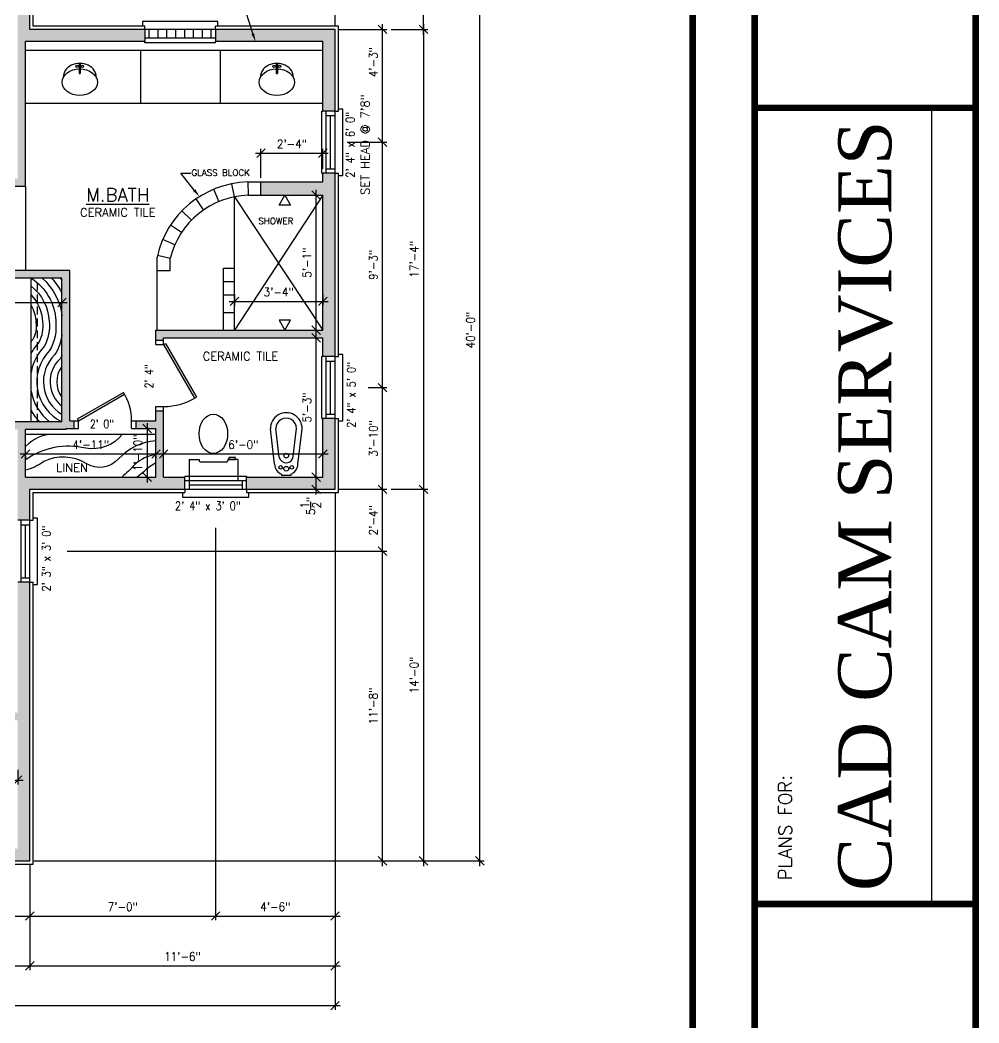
# Model space of a CAD drawing. Header units: inches. Extents: x -2 to 1640, y -2 to 1106.
# Drawn here: x 1205.8 to 1639.5, y 234.1 to 687.7 of the extents above; entities that cross this region are included whole.
import ezdxf
from ezdxf.enums import TextEntityAlignment as Align

# ---------------------------------------------------------------- set-up
doc = ezdxf.new("R2010")
doc.units = ezdxf.units.IN
doc.header["$LTSCALE"] = 14.4
doc.header["$MEASUREMENT"] = 0
doc.linetypes.add('HIDDEN', pattern=[0.375, 0.25, -0.125])
for name, color, linetype in [('A-ANNO-DIMS', 1, 'Continuous'), ('A-ANNO-TEXT', 7, 'Continuous'), ('A-ANNO-TTLB', 6, 'Continuous'), ('A-DOOR', 6, 'Continuous'), ('A-FLOR-PATT', 9, 'Continuous'), ('A-FLOR-SAN', 201, 'Continuous'), ('A-GLAZ', 5, 'Continuous'), ('A-WALL', 4, 'Continuous'), ('A-WALL-PATT', 9, 'Continuous'), ('ALL-ELSE', 31, 'Continuous')]:
    doc.layers.add(name, color=color, linetype=linetype)
doc.styles.add('RS', font='romans.shx', dxfattribs={"width": 0.9})
doc.styles.add('RT', font='romantic.ttf')
doc.dimstyles.new('RS', dxfattribs={"dimtxt": 0.18, "dimasz": 0.18, "dimexe": 0.18, "dimexo": 0.0625, "dimgap": 0.09, "dimtad": 0, "dimtih": 1, "dimtoh": 1, "dimdec": 4, "dimzin": 0, "dimdsep": 46, "dimtxsty": 'RS', "dimcen": 0.09, "dimclrt": 7, "dimadec": 0, "dimazin": 0, "dimtfac": 1, "dimtdec": 4, "dimtofl": 0, "dimtmove": 0, "dimatfit": 3, "dimfxl": 0, "dimtolj": 1, "dimtzin": 0, "dimarcsym": 0})

# ---------------------------------------------------------------- blocks, each defined once
blk = doc.blocks.new('C004')
for p, q in [((-0.49, 0.86), (20.29, 12.86)), ((0.01, -0.01), (20.81, 12)), ((0.01, -0.01), (-0.49, 0.86))]:
    blk.add_line(p, q)
blk.add_arc((-0.18, -0.02), 24.18, 0.034, 32.1808)
blk = doc.blocks.new('C005')
for p, q in [((-0.01, 0), (0.86, 0.5)), ((0.86, 0.5), (14.86, -23.75)), ((-0.01, 0), (14.01, -24.28))]:
    blk.add_line(p, q)
blk.add_arc((0.5, -1.65), 26.36, 268.904, 303.0143)
blk = doc.blocks.new('_Oblique')
at = {"color": 0, "linetype": 'ByBlock', "lineweight": -2}
blk.add_line((-0.5, -0.5), (0.5, 0.5), dxfattribs=at)
blk = doc.blocks.new('*D9')
at = {"layer": 'A-ANNO-DIMS', "color": 0}
for p, q in [((1348.27, 473.55), (1348.27, 240.05)), ((478.27, 389.55), (478.27, 240.05)), ((475.87, 241.97), (1350.67, 241.97))]:
    blk.add_line(p, q, dxfattribs=at)
at = {"layer": 'Defpoints', "color": 0}
for p in [(1348.27, 475.47), (478.27, 391.47), (1348.27, 241.97)]:
    blk.add_point(p, dxfattribs=at)
at = {"layer": 'A-ANNO-DIMS', "color": 0, "xscale": 3.84, "yscale": 3.84, "zscale": 3.84, "rotation": 180}
blk.add_blockref('_Oblique', (478.27, 241.97), dxfattribs=at)
at = {"layer": 'A-ANNO-DIMS', "color": 0, "xscale": 3.84, "yscale": 3.84, "zscale": 3.84}
blk.add_blockref('_Oblique', (1348.27, 241.97), dxfattribs=at)
at = {"layer": 'A-ANNO-DIMS', "color": 7, "insert": (913.27, 246.18), "char_height": 3.84, "attachment_point": 5, "style": 'RS'}
blk.add_mtext('\\A1;72\'-6"', dxfattribs=at)
blk = doc.blocks.new('*D13')
at = {"layer": 'A-ANNO-DIMS', "color": 0}
for p, q in [((980.27, 305.55), (980.27, 258.05)), ((1210.27, 305.55), (1210.27, 258.05)), ((977.87, 259.97), (1212.67, 259.97))]:
    blk.add_line(p, q, dxfattribs=at)
at = {"layer": 'Defpoints', "color": 0}
for p in [(980.27, 307.47), (1210.27, 307.47), (1210.27, 259.97)]:
    blk.add_point(p, dxfattribs=at)
at = {"layer": 'A-ANNO-DIMS', "color": 0, "xscale": 3.84, "yscale": 3.84, "zscale": 3.84, "rotation": 180}
blk.add_blockref('_Oblique', (980.27, 259.97), dxfattribs=at)
at = {"layer": 'A-ANNO-DIMS', "color": 0, "xscale": 3.84, "yscale": 3.84, "zscale": 3.84}
blk.add_blockref('_Oblique', (1210.27, 259.97), dxfattribs=at)
at = {"layer": 'A-ANNO-DIMS', "color": 7, "insert": (1095.27, 264.18), "char_height": 3.84, "attachment_point": 5, "style": 'RS'}
blk.add_mtext('\\A1;19\'-2"', dxfattribs=at)
blk = doc.blocks.new('*D14')
at = {"layer": 'A-ANNO-DIMS', "color": 0}
for p, q in [((1210.27, 305.55), (1210.27, 258.05)), ((1207.87, 259.97), (1350.67, 259.97)), ((1348.27, 261.05), (1348.27, 258.05))]:
    blk.add_line(p, q, dxfattribs=at)
at = {"layer": 'Defpoints', "color": 0}
for p in [(1210.27, 307.47), (1348.27, 262.97), (1348.27, 259.97)]:
    blk.add_point(p, dxfattribs=at)
at = {"layer": 'A-ANNO-DIMS', "color": 0, "xscale": 3.84, "yscale": 3.84, "zscale": 3.84, "rotation": 180}
blk.add_blockref('_Oblique', (1210.27, 259.97), dxfattribs=at)
at = {"layer": 'A-ANNO-DIMS', "color": 0, "xscale": 3.84, "yscale": 3.84, "zscale": 3.84}
blk.add_blockref('_Oblique', (1348.27, 259.97), dxfattribs=at)
at = {"layer": 'A-ANNO-DIMS', "color": 7, "insert": (1279.27, 264.18), "char_height": 3.84, "attachment_point": 5, "style": 'RS'}
blk.add_mtext('\\A1;11\'-6"', dxfattribs=at)
blk = doc.blocks.new('*D22')
at = {"layer": 'A-ANNO-DIMS', "color": 0}
for p, q in [((1096.27, 302.05), (1096.27, 280.55)), ((1093.87, 282.47), (1212.67, 282.47))]:
    blk.add_line(p, q, dxfattribs=at)
at = {"layer": 'Defpoints', "color": 0}
for p in [(1096.27, 303.97), (1210.27, 282.47), (1210.27, 282.47)]:
    blk.add_point(p, dxfattribs=at)
at = {"layer": 'A-ANNO-DIMS', "color": 0, "xscale": 3.84, "yscale": 3.84, "zscale": 3.84, "rotation": 180}
blk.add_blockref('_Oblique', (1096.27, 282.47), dxfattribs=at)
at = {"layer": 'A-ANNO-DIMS', "color": 0, "xscale": 3.84, "yscale": 3.84, "zscale": 3.84}
blk.add_blockref('_Oblique', (1210.27, 282.47), dxfattribs=at)
at = {"layer": 'A-ANNO-DIMS', "color": 7, "insert": (1153.27, 286.68), "char_height": 3.84, "attachment_point": 5, "style": 'RS'}
blk.add_mtext('\\A1;9\'-6"', dxfattribs=at)
blk = doc.blocks.new('*D23')
at = {"layer": 'A-ANNO-DIMS', "color": 0}
for p, q in [((1294.27, 458.05), (1294.27, 280.55)), ((1207.87, 282.47), (1296.67, 282.47))]:
    blk.add_line(p, q, dxfattribs=at)
at = {"layer": 'Defpoints', "color": 0}
for p in [(1294.27, 459.97), (1210.27, 282.47), (1294.27, 282.47)]:
    blk.add_point(p, dxfattribs=at)
at = {"layer": 'A-ANNO-DIMS', "color": 0, "xscale": 3.84, "yscale": 3.84, "zscale": 3.84, "rotation": 180}
blk.add_blockref('_Oblique', (1210.27, 282.47), dxfattribs=at)
at = {"layer": 'A-ANNO-DIMS', "color": 0, "xscale": 3.84, "yscale": 3.84, "zscale": 3.84}
blk.add_blockref('_Oblique', (1294.27, 282.47), dxfattribs=at)
at = {"layer": 'A-ANNO-DIMS', "color": 7, "insert": (1252.27, 286.68), "char_height": 3.84, "attachment_point": 5, "style": 'RS'}
blk.add_mtext('\\A1;7\'-0"', dxfattribs=at)
blk = doc.blocks.new('*D24')
at = {"layer": 'A-ANNO-DIMS', "color": 0}
for p, q in [((1294.27, 458.05), (1294.27, 280.55)), ((1291.87, 282.47), (1350.67, 282.47))]:
    blk.add_line(p, q, dxfattribs=at)
at = {"layer": 'Defpoints', "color": 0}
for p in [(1294.27, 459.97), (1348.27, 282.47), (1348.27, 282.47)]:
    blk.add_point(p, dxfattribs=at)
at = {"layer": 'A-ANNO-DIMS', "color": 0, "xscale": 3.84, "yscale": 3.84, "zscale": 3.84, "rotation": 180}
blk.add_blockref('_Oblique', (1294.27, 282.47), dxfattribs=at)
at = {"layer": 'A-ANNO-DIMS', "color": 0, "xscale": 3.84, "yscale": 3.84, "zscale": 3.84}
blk.add_blockref('_Oblique', (1348.27, 282.47), dxfattribs=at)
at = {"layer": 'A-ANNO-DIMS', "color": 7, "insert": (1321.27, 286.68), "char_height": 3.84, "attachment_point": 5, "style": 'RS'}
blk.add_mtext('\\A1;4\'-6"', dxfattribs=at)
blk = doc.blocks.new('*D25')
at = {"layer": 'A-ANNO-DIMS', "color": 0}
for p, q in [((1413.77, 305.07), (1413.77, 789.87)), ((1212.19, 787.47), (1415.69, 787.47)), ((1212.19, 307.47), (1415.69, 307.47))]:
    blk.add_line(p, q, dxfattribs=at)
at = {"layer": 'Defpoints', "color": 0}
for p in [(1210.27, 787.47), (1413.77, 787.47), (1210.27, 307.47)]:
    blk.add_point(p, dxfattribs=at)
at = {"layer": 'A-ANNO-DIMS', "color": 0, "xscale": 3.84, "yscale": 3.84, "zscale": 3.84}
for p, rotation in [((1413.77, 787.47), 90), ((1413.77, 307.47), 270)]:
    blk.add_blockref('_Oblique', p, dxfattribs=dict(at, rotation=rotation))
at = {"layer": 'A-ANNO-DIMS', "color": 7, "insert": (1409.56, 547.47), "char_height": 3.84, "attachment_point": 5, "rotation": 90, "style": 'RS'}
blk.add_mtext('\\A1;40\'-0"', dxfattribs=at)
blk = doc.blocks.new('*D26')
at = {"layer": 'A-ANNO-DIMS', "color": 0}
for p, q in [((1369.77, 305.07), (1369.77, 449.87)), ((1227.19, 447.47), (1371.69, 447.47))]:
    blk.add_line(p, q, dxfattribs=at)
at = {"layer": 'Defpoints', "color": 0}
for p in [(1225.27, 447.47), (1369.77, 447.47), (1369.77, 307.47)]:
    blk.add_point(p, dxfattribs=at)
at = {"layer": 'A-ANNO-DIMS', "color": 0, "xscale": 3.84, "yscale": 3.84, "zscale": 3.84}
for p, rotation in [((1369.77, 447.47), 90), ((1369.77, 307.47), 270)]:
    blk.add_blockref('_Oblique', p, dxfattribs=dict(at, rotation=rotation))
at = {"layer": 'A-ANNO-DIMS', "color": 7, "insert": (1365.56, 377.47), "char_height": 3.84, "attachment_point": 5, "rotation": 90, "style": 'RS'}
blk.add_mtext('\\A1;11\'-8"', dxfattribs=at)
blk = doc.blocks.new('*D27')
at = {"layer": 'A-ANNO-DIMS', "color": 0}
for p, q in [((1369.77, 445.07), (1369.77, 477.87)), ((1350.19, 475.47), (1371.69, 475.47)), ((1227.19, 447.47), (1371.69, 447.47))]:
    blk.add_line(p, q, dxfattribs=at)
at = {"layer": 'Defpoints', "color": 0}
for p in [(1348.27, 475.47), (1369.77, 475.47), (1225.27, 447.47)]:
    blk.add_point(p, dxfattribs=at)
at = {"layer": 'A-ANNO-DIMS', "color": 0, "xscale": 3.84, "yscale": 3.84, "zscale": 3.84}
for p, rotation in [((1369.77, 475.47), 90), ((1369.77, 447.47), 270)]:
    blk.add_blockref('_Oblique', p, dxfattribs=dict(at, rotation=rotation))
at = {"layer": 'A-ANNO-DIMS', "color": 7, "insert": (1365.56, 461.47), "char_height": 3.84, "attachment_point": 5, "rotation": 90, "style": 'RS'}
blk.add_mtext('\\A1;2\'-4"', dxfattribs=at)
blk = doc.blocks.new('*D28')
at = {"layer": 'A-ANNO-DIMS', "color": 0}
for p, q in [((1369.77, 473.07), (1369.77, 523.87)), ((1363.19, 521.47), (1371.69, 521.47)), ((1350.19, 475.47), (1371.69, 475.47))]:
    blk.add_line(p, q, dxfattribs=at)
at = {"layer": 'Defpoints', "color": 0}
for p in [(1361.27, 521.47), (1369.77, 521.47), (1348.27, 475.47)]:
    blk.add_point(p, dxfattribs=at)
at = {"layer": 'A-ANNO-DIMS', "color": 0, "xscale": 3.84, "yscale": 3.84, "zscale": 3.84}
for p, rotation in [((1369.77, 521.47), 90), ((1369.77, 475.47), 270)]:
    blk.add_blockref('_Oblique', p, dxfattribs=dict(at, rotation=rotation))
at = {"layer": 'A-ANNO-DIMS', "color": 7, "insert": (1365.56, 498.47), "char_height": 3.84, "attachment_point": 5, "rotation": 90, "style": 'RS'}
blk.add_mtext('\\A1;3\'-10"', dxfattribs=at)
blk = doc.blocks.new('*D29')
at = {"layer": 'A-ANNO-DIMS', "color": 0}
for p, q in [((1353.69, 632.47), (1371.69, 632.47)), ((1369.77, 519.07), (1369.77, 634.87)), ((1363.19, 521.47), (1371.69, 521.47))]:
    blk.add_line(p, q, dxfattribs=at)
at = {"layer": 'Defpoints', "color": 0}
for p in [(1351.77, 632.47), (1369.77, 632.47), (1361.27, 521.47)]:
    blk.add_point(p, dxfattribs=at)
at = {"layer": 'A-ANNO-DIMS', "color": 0, "xscale": 3.84, "yscale": 3.84, "zscale": 3.84}
for p, rotation in [((1369.77, 632.47), 90), ((1369.77, 521.47), 270)]:
    blk.add_blockref('_Oblique', p, dxfattribs=dict(at, rotation=rotation))
at = {"layer": 'A-ANNO-DIMS', "color": 7, "insert": (1365.56, 576.97), "char_height": 3.84, "attachment_point": 5, "rotation": 90, "style": 'RS'}
blk.add_mtext('\\A1;9\'-3"', dxfattribs=at)
blk = doc.blocks.new('*D30')
at = {"layer": 'A-ANNO-DIMS', "color": 0}
for p, q in [((1369.77, 630.07), (1369.77, 685.87)), ((1350.19, 683.47), (1371.69, 683.47)), ((1353.69, 632.47), (1371.69, 632.47))]:
    blk.add_line(p, q, dxfattribs=at)
at = {"layer": 'Defpoints', "color": 0}
for p in [(1348.27, 683.47), (1369.77, 683.47), (1351.77, 632.47)]:
    blk.add_point(p, dxfattribs=at)
at = {"layer": 'A-ANNO-DIMS', "color": 0, "xscale": 3.84, "yscale": 3.84, "zscale": 3.84}
for p, rotation in [((1369.77, 683.47), 90), ((1369.77, 632.47), 270)]:
    blk.add_blockref('_Oblique', p, dxfattribs=dict(at, rotation=rotation))
at = {"layer": 'A-ANNO-DIMS', "color": 7, "insert": (1365.56, 668.65), "char_height": 3.84, "attachment_point": 5, "rotation": 90, "style": 'RS'}
blk.add_mtext('\\A1;4\'-3"', dxfattribs=at)
blk = doc.blocks.new('*D31')
at = {"layer": 'A-ANNO-DIMS', "color": 0}
for p, q in [((1388.27, 685.87), (1388.27, 473.07)), ((1373.61, 683.47), (1390.19, 683.47)), ((1373.61, 475.47), (1390.19, 475.47))]:
    blk.add_line(p, q, dxfattribs=at)
at = {"layer": 'Defpoints', "color": 0}
for p in [(1371.69, 683.47), (1371.69, 475.47), (1388.27, 475.47)]:
    blk.add_point(p, dxfattribs=at)
at = {"layer": 'A-ANNO-DIMS', "color": 0, "xscale": 3.84, "yscale": 3.84, "zscale": 3.84}
for p, rotation in [((1388.27, 683.47), 90), ((1388.27, 475.47), 270)]:
    blk.add_blockref('_Oblique', p, dxfattribs=dict(at, rotation=rotation))
at = {"layer": 'A-ANNO-DIMS', "color": 7, "insert": (1384.06, 579.47), "char_height": 3.84, "attachment_point": 5, "rotation": 90, "style": 'RS'}
blk.add_mtext('\\A1;17\'-4"', dxfattribs=at)
blk = doc.blocks.new('*D32')
at = {"layer": 'A-ANNO-DIMS', "color": 0}
for p, q in [((1388.27, 477.87), (1388.27, 305.07)), ((1373.61, 475.47), (1390.19, 475.47))]:
    blk.add_line(p, q, dxfattribs=at)
at = {"layer": 'Defpoints', "color": 0}
for p in [(1371.69, 475.47), (1388.27, 307.47), (1388.27, 307.47)]:
    blk.add_point(p, dxfattribs=at)
at = {"layer": 'A-ANNO-DIMS', "color": 0, "xscale": 3.84, "yscale": 3.84, "zscale": 3.84}
for p, rotation in [((1388.27, 475.47), 90), ((1388.27, 307.47), 270)]:
    blk.add_blockref('_Oblique', p, dxfattribs=dict(at, rotation=rotation))
at = {"layer": 'A-ANNO-DIMS', "color": 7, "insert": (1384.06, 391.47), "char_height": 3.84, "attachment_point": 5, "rotation": 90, "style": 'RS'}
blk.add_mtext('\\A1;14\'-0"', dxfattribs=at)
blk = doc.blocks.new('*D33')
at = {"layer": 'A-ANNO-DIMS', "color": 0}
for p, q in [((475.87, 940.47), (1350.67, 940.47)), ((478.27, 789.39), (478.27, 942.39)), ((1348.27, 685.39), (1348.27, 942.39))]:
    blk.add_line(p, q, dxfattribs=at)
at = {"layer": 'Defpoints', "color": 0}
for p in [(1348.27, 940.47), (478.27, 787.47), (1348.27, 683.47)]:
    blk.add_point(p, dxfattribs=at)
at = {"layer": 'A-ANNO-DIMS', "color": 0, "xscale": 3.84, "yscale": 3.84, "zscale": 3.84, "rotation": 180}
blk.add_blockref('_Oblique', (478.27, 940.47), dxfattribs=at)
at = {"layer": 'A-ANNO-DIMS', "color": 0, "xscale": 3.84, "yscale": 3.84, "zscale": 3.84}
blk.add_blockref('_Oblique', (1348.27, 940.47), dxfattribs=at)
at = {"layer": 'A-ANNO-DIMS', "color": 7, "insert": (913.27, 944.68), "char_height": 3.84, "attachment_point": 5, "style": 'RS'}
blk.add_mtext('\\A1;72\'-6"', dxfattribs=at)
blk = doc.blocks.new('*D71')
at = {"layer": 'A-ANNO-DIMS', "color": 0}
blk.add_line((1140.37, 559.97), (1227.17, 559.97), dxfattribs=at)
at = {"layer": 'Defpoints', "color": 0}
for p in [(1142.77, 559.97), (1224.77, 559.97), (1224.77, 559.97)]:
    blk.add_point(p, dxfattribs=at)
at = {"layer": 'A-ANNO-DIMS', "color": 0, "xscale": 3.84, "yscale": 3.84, "zscale": 3.84, "rotation": 180}
blk.add_blockref('_Oblique', (1142.77, 559.97), dxfattribs=at)
at = {"layer": 'A-ANNO-DIMS', "color": 0, "xscale": 3.84, "yscale": 3.84, "zscale": 3.84}
blk.add_blockref('_Oblique', (1224.77, 559.97), dxfattribs=at)
at = {"layer": 'A-ANNO-DIMS', "color": 7, "insert": (1183.77, 564.18), "char_height": 3.84, "attachment_point": 5, "style": 'RS'}
blk.add_mtext('\\A1;6\'-10"', dxfattribs=at)
blk = doc.blocks.new('*D78')
at = {"layer": 'A-ANNO-DIMS', "color": 0}
for p, q in [((1204.77, 348.55), (1204.77, 342.05)), ((1142.87, 343.97), (1207.17, 343.97))]:
    blk.add_line(p, q, dxfattribs=at)
at = {"layer": 'Defpoints', "color": 0}
for p in [(1204.77, 350.47), (1145.27, 343.97), (1204.77, 343.97)]:
    blk.add_point(p, dxfattribs=at)
at = {"layer": 'A-ANNO-DIMS', "color": 0, "xscale": 3.84, "yscale": 3.84, "zscale": 3.84, "rotation": 180}
blk.add_blockref('_Oblique', (1145.27, 343.97), dxfattribs=at)
at = {"layer": 'A-ANNO-DIMS', "color": 0, "xscale": 3.84, "yscale": 3.84, "zscale": 3.84}
blk.add_blockref('_Oblique', (1204.77, 343.97), dxfattribs=at)
at = {"layer": 'A-ANNO-DIMS', "color": 7, "insert": (1160.27, 348.18), "char_height": 3.84, "attachment_point": 5, "style": 'RS'}
blk.add_mtext('\\A1;5\'-0"', dxfattribs=at)
blk = doc.blocks.new('*D80')
at = {"layer": 'A-ANNO-DIMS', "color": 0}
for p, q in [((1205.87, 491.47), (1269.67, 491.47)), ((1208.27, 490.55), (1208.27, 489.55)), ((1267.27, 490.55), (1267.27, 489.55))]:
    blk.add_line(p, q, dxfattribs=at)
at = {"layer": 'Defpoints', "color": 0}
for p in [(1208.27, 492.47), (1267.27, 492.47), (1267.27, 491.47)]:
    blk.add_point(p, dxfattribs=at)
at = {"layer": 'A-ANNO-DIMS', "color": 0, "xscale": 3.84, "yscale": 3.84, "zscale": 3.84, "rotation": 180}
blk.add_blockref('_Oblique', (1208.27, 491.47), dxfattribs=at)
at = {"layer": 'A-ANNO-DIMS', "color": 0, "xscale": 3.84, "yscale": 3.84, "zscale": 3.84}
blk.add_blockref('_Oblique', (1267.27, 491.47), dxfattribs=at)
at = {"layer": 'A-ANNO-DIMS', "color": 7, "insert": (1237.77, 495.68), "char_height": 3.84, "attachment_point": 5, "style": 'RS'}
blk.add_mtext('\\A1;4\'-11"', dxfattribs=at)
blk = doc.blocks.new('*D81')
at = {"layer": 'A-ANNO-DIMS', "color": 0}
blk.add_line((1268.37, 491.47), (1345.17, 491.47), dxfattribs=at)
at = {"layer": 'Defpoints', "color": 0}
for p in [(1270.77, 491.47), (1342.77, 491.47), (1342.77, 491.47)]:
    blk.add_point(p, dxfattribs=at)
at = {"layer": 'A-ANNO-DIMS', "color": 0, "xscale": 3.84, "yscale": 3.84, "zscale": 3.84, "rotation": 180}
blk.add_blockref('_Oblique', (1270.77, 491.47), dxfattribs=at)
at = {"layer": 'A-ANNO-DIMS', "color": 0, "xscale": 3.84, "yscale": 3.84, "zscale": 3.84}
blk.add_blockref('_Oblique', (1342.77, 491.47), dxfattribs=at)
at = {"layer": 'A-ANNO-DIMS', "color": 7, "insert": (1306.77, 495.68), "char_height": 3.84, "attachment_point": 5, "style": 'RS'}
blk.add_mtext('\\A1;6\'-0"', dxfattribs=at)
blk = doc.blocks.new('*D82')
at = {"layer": 'A-ANNO-DIMS', "color": 0}
for p, q in [((1263.31, 505.37), (1263.31, 478.57)), ((1264.69, 502.97), (1265.23, 502.97)), ((1264.69, 480.97), (1265.23, 480.97))]:
    blk.add_line(p, q, dxfattribs=at)
at = {"layer": 'Defpoints', "color": 0}
for p in [(1262.77, 502.97), (1262.77, 480.97), (1263.31, 480.97)]:
    blk.add_point(p, dxfattribs=at)
at = {"layer": 'A-ANNO-DIMS', "color": 0, "xscale": 3.84, "yscale": 3.84, "zscale": 3.84}
for p, rotation in [((1263.31, 502.97), 90), ((1263.31, 480.97), 270)]:
    blk.add_blockref('_Oblique', p, dxfattribs=dict(at, rotation=rotation))
at = {"layer": 'A-ANNO-DIMS', "color": 7, "insert": (1259.11, 491.97), "char_height": 3.84, "attachment_point": 5, "rotation": 90, "style": 'RS'}
blk.add_mtext('\\A1;1\'-10"', dxfattribs=at)
blk = doc.blocks.new('*D83')
at = {"layer": 'A-ANNO-DIMS', "color": 0}
for p, q in [((1339.77, 473.07), (1339.77, 483.37)), ((1340.69, 480.97), (1341.69, 480.97)), ((1340.69, 475.47), (1341.69, 475.47))]:
    blk.add_line(p, q, dxfattribs=at)
at = {"layer": 'Defpoints', "color": 0}
for p in [(1338.77, 480.97), (1339.77, 480.97), (1338.77, 475.47)]:
    blk.add_point(p, dxfattribs=at)
at = {"layer": 'A-ANNO-DIMS', "color": 0, "xscale": 3.84, "yscale": 3.84, "zscale": 3.84}
for p, rotation in [((1339.77, 480.97), 90), ((1339.77, 475.47), 270)]:
    blk.add_blockref('_Oblique', p, dxfattribs=dict(at, rotation=rotation))
at = {"layer": 'A-ANNO-DIMS', "color": 7, "insert": (1337.27, 467.97), "char_height": 3.84, "attachment_point": 5, "rotation": 90, "style": 'RS'}
blk.add_mtext('\\A1;5{\\H1.000000x;\\S1/2;}"', dxfattribs=at)
blk = doc.blocks.new('*D84')
at = {"layer": 'A-ANNO-DIMS', "color": 0}
blk.add_line((1339.77, 478.57), (1339.77, 546.37), dxfattribs=at)
at = {"layer": 'Defpoints', "color": 0}
for p in [(1339.77, 543.97), (1339.77, 543.97), (1339.77, 480.97)]:
    blk.add_point(p, dxfattribs=at)
at = {"layer": 'A-ANNO-DIMS', "color": 0, "xscale": 3.84, "yscale": 3.84, "zscale": 3.84}
for p, rotation in [((1339.77, 543.97), 90), ((1339.77, 480.97), 270)]:
    blk.add_blockref('_Oblique', p, dxfattribs=dict(at, rotation=rotation))
at = {"layer": 'A-ANNO-DIMS', "color": 7, "insert": (1335.56, 512.47), "char_height": 3.84, "attachment_point": 5, "rotation": 90, "style": 'RS'}
blk.add_mtext('\\A1;5\'-3"', dxfattribs=at)
blk = doc.blocks.new('*D85')
at = {"layer": 'A-ANNO-DIMS', "color": 0}
blk.add_line((1339.77, 545.07), (1339.77, 610.87), dxfattribs=at)
at = {"layer": 'Defpoints', "color": 0}
for p in [(1339.77, 608.47), (1339.77, 608.47), (1339.77, 547.47)]:
    blk.add_point(p, dxfattribs=at)
at = {"layer": 'A-ANNO-DIMS', "color": 0, "xscale": 3.84, "yscale": 3.84, "zscale": 3.84}
for p, rotation in [((1339.77, 608.47), 90), ((1339.77, 547.47), 270)]:
    blk.add_blockref('_Oblique', p, dxfattribs=dict(at, rotation=rotation))
at = {"layer": 'A-ANNO-DIMS', "color": 7, "insert": (1335.56, 577.97), "char_height": 3.84, "attachment_point": 5, "rotation": 90, "style": 'RS'}
blk.add_mtext('\\A1;5\'-1"', dxfattribs=at)
blk = doc.blocks.new('*D86')
at = {"layer": 'A-ANNO-DIMS', "color": 0}
for p, q in [((1302.77, 563.55), (1302.77, 558.55)), ((1342.77, 563.55), (1342.77, 558.55)), ((1300.37, 560.47), (1345.17, 560.47))]:
    blk.add_line(p, q, dxfattribs=at)
at = {"layer": 'Defpoints', "color": 0}
for p in [(1302.77, 565.47), (1342.77, 565.47), (1342.77, 560.47)]:
    blk.add_point(p, dxfattribs=at)
at = {"layer": 'A-ANNO-DIMS', "color": 0, "xscale": 3.84, "yscale": 3.84, "zscale": 3.84, "rotation": 180}
blk.add_blockref('_Oblique', (1302.77, 560.47), dxfattribs=at)
at = {"layer": 'A-ANNO-DIMS', "color": 0, "xscale": 3.84, "yscale": 3.84, "zscale": 3.84}
blk.add_blockref('_Oblique', (1342.77, 560.47), dxfattribs=at)
at = {"layer": 'A-ANNO-DIMS', "color": 7, "insert": (1322.77, 564.68), "char_height": 3.84, "attachment_point": 5, "style": 'RS'}
blk.add_mtext('\\A1;3\'-4"', dxfattribs=at)
blk = doc.blocks.new('*D87')
at = {"layer": 'A-ANNO-DIMS', "color": 0}
for p, q in [((1312.37, 627.47), (1345.17, 627.47)), ((1314.77, 616.39), (1314.77, 629.39)), ((1342.77, 620.39), (1342.77, 629.39))]:
    blk.add_line(p, q, dxfattribs=at)
at = {"layer": 'Defpoints', "color": 0}
for p in [(1342.77, 627.47), (1342.77, 618.47), (1314.77, 614.47)]:
    blk.add_point(p, dxfattribs=at)
at = {"layer": 'A-ANNO-DIMS', "color": 0, "xscale": 3.84, "yscale": 3.84, "zscale": 3.84, "rotation": 180}
blk.add_blockref('_Oblique', (1314.77, 627.47), dxfattribs=at)
at = {"layer": 'A-ANNO-DIMS', "color": 0, "xscale": 3.84, "yscale": 3.84, "zscale": 3.84}
blk.add_blockref('_Oblique', (1342.77, 627.47), dxfattribs=at)
at = {"layer": 'A-ANNO-DIMS', "color": 7, "insert": (1328.77, 631.68), "char_height": 3.84, "attachment_point": 5, "style": 'RS'}
blk.add_mtext('\\A1;2\'-4"', dxfattribs=at)
blk = doc.blocks.new('*D88')
at = {"layer": 'A-ANNO-DIMS', "color": 0}
for p, q in [((1388.27, 681.07), (1388.27, 789.87)), ((1385.69, 787.47), (1390.19, 787.47)), ((1373.61, 683.47), (1390.19, 683.47))]:
    blk.add_line(p, q, dxfattribs=at)
at = {"layer": 'Defpoints', "color": 0}
for p in [(1383.77, 787.47), (1388.27, 787.47), (1371.69, 683.47)]:
    blk.add_point(p, dxfattribs=at)
at = {"layer": 'A-ANNO-DIMS', "color": 0, "xscale": 3.84, "yscale": 3.84, "zscale": 3.84}
for p, rotation in [((1388.27, 787.47), 90), ((1388.27, 683.47), 270)]:
    blk.add_blockref('_Oblique', p, dxfattribs=dict(at, rotation=rotation))
at = {"layer": 'A-ANNO-DIMS', "color": 7, "insert": (1384.06, 735.47), "char_height": 3.84, "attachment_point": 5, "rotation": 90, "style": 'RS'}
blk.add_mtext('\\A1;8\'-8"', dxfattribs=at)

msp = doc.modelspace()

# ---------------------------------------------------------------- hatches: boundary and pattern name
at = {"layer": 'A-WALL-PATT'}
for points in [[(1262.26592, 683.46951), (1210.26592, 683.46951), (1210.26592, 751.46951), (1204.76592, 751.46951), (1204.76592, 615.96951), (1203.26592, 615.96951), (1203.26592, 612.46951), (1208.26592, 612.46951), (1208.26592, 677.96951), (1262.26592, 677.96951)], [(1348.26592, 683.46951), (1294.26592, 683.46951), (1294.26592, 677.96951), (1342.76592, 677.96951), (1342.76592, 646.46951), (1348.26592, 646.46951)], [(1348.26592, 618.46951), (1342.76592, 618.46951), (1342.76592, 614.46951), (1314.76592, 614.46951), (1314.76592, 608.46951), (1342.76592, 608.46951), (1342.76592, 547.46951), (1267.26592, 547.46951), (1267.26592, 542.96951), (1270.76592, 542.96951), (1270.76592, 543.96951), (1342.76592, 543.96951), (1342.76592, 535.46951), (1348.26592, 535.46951)], [(1280.26592, 480.96951), (1270.76592, 480.96951), (1270.76592, 510.96951), (1267.26592, 510.96951), (1267.26592, 506.46951), (1258.26592, 506.46951), (1258.26592, 502.96951), (1267.26592, 502.96951), (1267.26592, 480.96951), (1208.26592, 480.96951), (1208.26592, 502.46951), (1226.51592, 502.46951), (1226.51592, 502.96951), (1230.26592, 502.96951), (1230.26592, 506.46951), (1228.26592, 506.46951), (1228.26592, 574.46951), (1199.76592, 574.46951), (1199.76592, 570.96951), (1224.76592, 570.96951), (1224.76592, 505.96951), (1142.76592, 505.96951), (1142.76592, 570.96951), (1167.76592, 570.96951), (1167.76592, 574.46951), (1142.76592, 574.46951), (1142.76592, 576.46951), (1139.26592, 576.46951), (1139.26592, 505.96951), (1059.26592, 505.96951), (1059.26592, 612.46951), (1139.26592, 612.46951), (1139.26592, 608.46951), (1142.76592, 608.46951), (1142.76592, 612.46951), (1169.26592, 612.46951), (1169.26592, 615.96951), (1055.76592, 615.96951), (1055.76592, 612.46951), (1055.76592, 502.46951), (1141.76592, 502.46951), (1141.76592, 499.46951), (1145.26592, 499.46951), (1145.26592, 502.46951), (1204.76592, 502.46951), (1204.76592, 461.46951), (1210.26592, 461.46951), (1210.26592, 475.46951), (1280.26592, 475.46951)], [(1348.26592, 507.46951), (1342.76592, 507.46951), (1342.76592, 480.96951), (1308.26592, 480.96951), (1308.26592, 475.46951), (1348.26592, 475.46951)]]:
    msp.add_hatch(color=256, dxfattribs=at).paths.add_polyline_path(points)
h = msp.add_hatch(color=256, dxfattribs=at)
h.paths.add_polyline_path([(1145.26592, 467.46951), (1141.76592, 467.46951), (1141.76592, 458.46951), (1085.26592, 458.46951), (1085.26592, 454.96951), (1141.76592, 454.96951), (1141.76592, 452.96951), (1145.26592, 452.96951)])
h.paths.add_polyline_path([(1145.26592, 420.96951), (1141.76592, 420.96951), (1141.76592, 341.96951), (1145.26592, 341.96951), (1145.26592, 370.96951), (1204.76592, 370.96951), (1204.76592, 312.96951), (1145.26592, 312.96951), (1145.26592, 313.96951), (1141.76592, 313.96951), (1141.76592, 312.96951), (1124.26592, 312.96951), (1124.26592, 307.46951), (1210.26592, 307.46951), (1210.26592, 433.46951), (1204.76592, 433.46951), (1204.76592, 374.46951), (1145.26592, 374.46951)])

# ---------------------------------------------------------------- linework, layer by layer
at = {"layer": 'A-ANNO-TEXT'}
for p, q in [((1311.04821, 681.58092), (1306.42082, 696.31741)), ((1284.57987, 610.82683), (1278.56328, 618.38155)), ((1278.56328, 618.38155), (1282.98959, 618.38155))]:
    msp.add_line(p, q, dxfattribs=at)
for points in [[(1311.65011, 681.79844), (1310.4463, 681.36341), (1312.3533, 677.96951)], [(1285.08051, 611.22554), (1284.07924, 610.42813), (1286.97211, 607.82303)]]:
    msp.add_solid(points, dxfattribs=at)
at = {"layer": 'A-ANNO-TTLB', "const_width": 3}
for points in [[(1510, 1095), (1510, 10, -0.414213562), (1500, 0), (10, 0, -0.414213562), (0, 10), (0, 1095, -0.414213562), (10, 1105), (1500, 1105, -0.414213562)], [(1548, 920), (1628, 920, -0.414213562), (1638, 910), (1638, 193, -0.414213562), (1628, 183), (1548, 183, -0.414213562), (1538, 193), (1538, 910, -0.414213562)]]:
    msp.add_lwpolyline(points, format="xyb", close=True, dxfattribs=at)
for points in [[(1538, 648), (1638, 648)], [(1538, 288), (1638, 288)]]:
    msp.add_lwpolyline(points, dxfattribs=at)
at = {"layer": 'A-ANNO-TTLB'}
msp.add_lwpolyline([(1618, 648), (1618, 288)], dxfattribs=at)
at = {"layer": 'A-DOOR'}
for p, q in [((1302.76592, 575.46951), (1302.76592, 607.76988)), ((1267.76592, 547.46951), (1267.76592, 574.46951)), ((1267.26592, 540.96951), (1267.26592, 542.96951)), ((1267.26592, 540.96951), (1270.76592, 540.96951)), ((1270.76592, 540.96951), (1270.76592, 542.96951)), ((1267.26592, 512.96951), (1270.76592, 512.96951)), ((1267.26592, 510.96951), (1267.26592, 512.96951)), ((1270.76592, 510.96951), (1270.76592, 512.96951)), ((1230.26592, 506.46951), (1232.26592, 506.46951)), ((1232.26592, 502.96951), (1232.26592, 506.46951)), ((1256.26592, 502.96951), (1256.26592, 506.46951)), ((1256.26592, 506.46951), (1258.26592, 506.46951)), ((1230.26592, 502.96951), (1232.26592, 502.96951)), ((1256.26592, 502.96951), (1258.26592, 502.96951))]:
    msp.add_line(p, q, dxfattribs=at)
at = {"layer": 'A-FLOR-PATT'}
for points in [[(1210.76592, 570.96951, -0.247324822), (1221.92827, 551.75968, -0.161207008), (1219.18669, 538.24936, 0.514606263), (1224.76592, 505.96951, 1.592057297)], [(1210.76592, 567.32351, -0.224261467), (1218.93539, 551.51798, -0.157864972), (1216.76059, 540.05687, 0.145383197), (1210.76592, 528.32834, 0.145383197)], [(1215.78015, 570.96951, -0.185960732), (1224.76592, 553.89876)], [(1220.071, 570.96951, -0.069515755), (1224.76592, 564.17943)], [(1224.00076, 570.96951, -0.00971542), (1224.76592, 569.94867)], [(1210.76592, 563.34045, -0.190761926), (1215.94165, 551.2752, -0.154167773), (1214.3, 541.81845, 0.05758083), (1210.76592, 536.97197, 0.05758083)], [(1210.76592, 558.51668, -0.133780957), (1212.9465, 551.03066, -0.14994314), (1211.80208, 543.53032, 0.013764181), (1210.76592, 542.30666, 0.013764181)], [(1224.76592, 545.17197, -0.094443765), (1221.57874, 536.39649, 0.494187228), (1224.76592, 509.37056, 0.494187228)], [(1224.76592, 535.93973, -0.014912588), (1223.93493, 534.49586, 0.461807849), (1224.76592, 513.00049, 0.461807849)], [(1224.76592, 530.99215, 0.346789924), (1224.76592, 517.21203, 0.346789924)], [(1210.76592, 519.87584, 0.181271921), (1219.14739, 505.96951)], [(1210.76592, 511.23221, 0.063074569), (1214.69247, 505.96951)], [(1252.14438, 500.46951, -0.281348288), (1235.50763, 494.07749, 0.216481948), (1208.26592, 488.7662, 3.127522092)], [(1220.69409, 500.46951, 0.184949988), (1208.26592, 494.91211, 2.411283145)], [(1267.26592, 497.41601, 0.189498148), (1250.39714, 489.29733, -0.36236284), (1235.65956, 487.09694, 0.262037786), (1216.51592, 488.00744, -0.093131945), (1208.26592, 484.06192, -0.130922936)], [(1267.26592, 491.11834, 0.159838541), (1257.68996, 486.64168, -0.022576719), (1251.91648, 480.96951, 2.611475745)], [(1267.26592, 487.46951, 0.064003758), (1261.79217, 483.45492, 0.005910869), (1258.7535, 480.96951, -2.142453996)]]:
    msp.add_lwpolyline(points, format="xyb", dxfattribs=at)
at = {"layer": 'A-FLOR-SAN'}
for p, q in [((1232.56679, 668.08376), (1232.56679, 663.58376)), ((1233.06679, 668.08376), (1233.06679, 663.58376)), ((1321.71251, 668.08376), (1321.71251, 663.58376)), ((1322.21251, 668.08376), (1322.21251, 663.58376)), ((1232.56679, 663.58376), (1233.06679, 663.58376)), ((1321.71251, 663.58376), (1322.21251, 663.58376))]:
    msp.add_line(p, q, dxfattribs=at)
at = {"layer": 'A-FLOR-SAN', "color": 201}
for p, q in [((1342.76592, 608.46951), (1302.76592, 547.46951)), ((1302.76592, 607.76988), (1342.76592, 547.46951)), ((1320.91676, 486.84419), (1319.04626, 502.76168)), ((1323.05353, 490.08153), (1321.54353, 502.93129)), ((1329.40145, 490.34404), (1330.8806, 502.93129)), ((1331.50738, 486.84419), (1333.37788, 502.76168)), ((1282.26592, 488.96951), (1286.76592, 488.96951)), ((1282.26592, 488.96951), (1282.26592, 479.46951)), ((1286.76592, 488.96951), (1286.76592, 488.46951)), ((1287.26592, 487.96951), (1299.26592, 487.96951)), ((1304.26592, 488.96951), (1299.76592, 488.96951)), ((1299.76592, 488.96951), (1299.76592, 488.46951)), ((1304.26592, 488.96951), (1304.26592, 479.46951)), ((1324.114, 482.37088), (1324.114, 481.6671)), ((1328.29886, 481.6671), (1324.114, 481.6671)), ((1325.17177, 485.0205), (1324.48147, 485.19885)), ((1327.24109, 485.0205), (1327.93139, 485.19885)), ((1328.29886, 482.37088), (1328.29886, 481.6671)), ((1282.26592, 479.46951), (1304.26592, 479.46951))]:
    msp.add_line(p, q, dxfattribs=at)
for points in [[(1325.57949, 608.46951), (1328.14573, 604.02464), (1323.01324, 604.02464)], [(1325.57949, 547.46951), (1328.14573, 551.91438), (1323.01324, 551.91438)], [(1303.2423, 488.96951), (1303.2423, 489.82856), (1300.28942, 489.82856), (1300.28942, 488.96951)]]:
    msp.add_lwpolyline(points, close=True, dxfattribs=at)
at = {"layer": 'A-FLOR-SAN'}
for centre in [(1231.58642, 666.80117), (1234.04717, 666.80117), (1320.73213, 666.80117), (1323.19289, 666.80117)]:
    msp.add_circle(centre, 0.51813, dxfattribs=at)
at = {"layer": 'A-FLOR-SAN', "color": 201}
for centre, radius in [((1326.20643, 490.72205), 1.06863), ((1323.68886, 485.40362), 0.81863), ((1326.20643, 484.7532), 1.06863), ((1328.724, 485.40362), 0.81863)]:
    msp.add_circle(centre, radius, dxfattribs=at)
for centre, radius, start, end in [((1326.21207, 502.96344), 7.16865, 358.3872497, 181.6127503), ((1326.21207, 502.96344), 4.66865, 359.6054942, 180.3945058), ((1326.20643, 490.72205), 3.2173, 191.4835068, 353.252625), ((1287.26592, 488.46951), 0.5, 180, 270), ((1299.26592, 488.46951), 0.5, 270, 0), ((1326.01486, 487.10884), 5.10505, 182.9569616, 248.139424), ((1326.37501, 487.13809), 5.14077, 291.97697, 356.7225286)]:
    msp.add_arc(centre, radius, start, end, dxfattribs=at)
at = {"layer": 'A-FLOR-SAN'}
for centre in [(1232.81679, 662.08376), (1321.96251, 662.08376)]:
    msp.add_ellipse(centre, major_axis=(7.44017, 0), ratio=0.806433324, start_param=6.23655586, end_param=9.471407407, dxfattribs=at)
for centre in [(1232.81679, 659.58376), (1321.96251, 659.58376)]:
    msp.add_ellipse(centre, major_axis=(8, 0), ratio=0.75, dxfattribs=at)
at = {"layer": 'A-FLOR-SAN', "color": 201}
msp.add_ellipse((1293.26592, 500.57135), major_axis=(0, 8.90237), ratio=0.72421243, dxfattribs=at)
at = {"layer": 'A-GLAZ'}
for p, q in [((1295.26592, 686.96951), (1261.26592, 686.96951)), ((1261.26592, 686.96951), (1261.26592, 684.96951)), ((1262.26592, 684.96951), (1261.26592, 684.96951)), ((1262.26592, 683.46951), (1262.26592, 684.96951)), ((1294.26592, 683.46951), (1294.26592, 684.96951)), ((1295.26592, 684.96951), (1294.26592, 684.96951)), ((1295.26592, 684.96951), (1295.26592, 686.96951)), ((1294.26592, 683.46951), (1262.26592, 683.46951)), ((1264.26592, 679.46951), (1264.26592, 683.46951)), ((1268.26592, 679.46951), (1268.26592, 683.46951)), ((1272.26592, 679.46951), (1272.26592, 683.46951)), ((1276.26592, 679.46951), (1276.26592, 683.46951)), ((1280.26592, 679.46951), (1280.26592, 683.46951)), ((1284.26592, 679.46951), (1284.26592, 683.46951)), ((1288.26592, 679.46951), (1288.26592, 683.46951)), ((1292.26592, 679.46951), (1292.26592, 683.46951)), ((1294.26592, 679.46951), (1262.26592, 679.46951)), ((1262.26592, 677.46951), (1262.26592, 677.96951)), ((1294.26592, 677.46951), (1262.26592, 677.46951)), ((1294.26592, 677.46951), (1294.26592, 677.96951)), ((1342.26592, 646.46951), (1342.76592, 646.46951)), ((1342.26592, 618.46951), (1342.26592, 646.46951)), ((1344.26592, 618.46951), (1344.26592, 646.46951)), ((1344.26592, 644.46951), (1348.26592, 644.46951)), ((1346.26592, 620.46951), (1346.26592, 644.46951)), ((1348.26592, 646.46951), (1349.76592, 646.46951)), ((1348.26592, 618.46951), (1348.26592, 646.46951)), ((1349.76592, 646.46951), (1349.76592, 647.46951)), ((1351.76592, 647.46951), (1349.76592, 647.46951)), ((1351.76592, 617.46951), (1351.76592, 647.46951)), ((1342.26592, 618.46951), (1342.76592, 618.46951)), ((1344.26592, 620.46951), (1348.26592, 620.46951)), ((1348.26592, 618.46951), (1349.76592, 618.46951)), ((1349.76592, 617.46951), (1349.76592, 618.46951)), ((1349.76592, 617.46951), (1351.76592, 617.46951)), ((1342.26592, 535.46951), (1342.76592, 535.46951)), ((1342.26592, 507.46951), (1342.26592, 535.46951)), ((1344.26592, 507.46951), (1344.26592, 535.46951)), ((1348.26592, 535.46951), (1349.76592, 535.46951)), ((1348.26592, 507.46951), (1348.26592, 535.46951)), ((1349.76592, 535.46951), (1349.76592, 536.46951)), ((1351.76592, 536.46951), (1349.76592, 536.46951)), ((1351.76592, 506.46951), (1351.76592, 536.46951)), ((1344.26592, 533.46951), (1348.26592, 533.46951)), ((1346.26592, 509.46951), (1346.26592, 533.46951)), ((1344.26592, 509.46951), (1348.26592, 509.46951)), ((1342.26592, 507.46951), (1342.76592, 507.46951)), ((1348.26592, 507.46951), (1349.76592, 507.46951)), ((1349.76592, 506.46951), (1349.76592, 507.46951)), ((1349.76592, 506.46951), (1351.76592, 506.46951)), ((1280.26592, 481.46951), (1280.26592, 480.96951)), ((1280.26592, 481.46951), (1308.26592, 481.46951)), ((1308.26592, 481.46951), (1308.26592, 480.96951)), ((1280.26592, 479.46951), (1308.26592, 479.46951)), ((1282.26592, 479.46951), (1282.26592, 475.46951)), ((1282.26592, 477.46951), (1306.26592, 477.46951)), ((1306.26592, 479.46951), (1306.26592, 475.46951)), ((1279.26592, 473.96951), (1279.26592, 471.96951)), ((1279.26592, 473.96951), (1280.26592, 473.96951)), ((1279.26592, 471.96951), (1309.26592, 471.96951)), ((1280.26592, 475.46951), (1280.26592, 473.96951)), ((1280.26592, 475.46951), (1308.26592, 475.46951)), ((1308.26592, 475.46951), (1308.26592, 473.96951)), ((1308.26592, 473.96951), (1309.26592, 473.96951)), ((1309.26592, 471.96951), (1309.26592, 473.96951)), ((1206.26592, 433.46951), (1206.26592, 461.46951)), ((1206.26592, 459.46951), (1210.26592, 459.46951)), ((1208.26592, 435.46951), (1208.26592, 459.46951)), ((1210.26592, 461.46951), (1211.76592, 461.46951)), ((1210.26592, 433.46951), (1210.26592, 461.46951)), ((1211.76592, 461.46951), (1211.76592, 462.46951)), ((1213.76592, 462.46951), (1211.76592, 462.46951)), ((1213.76592, 432.46951), (1213.76592, 462.46951)), ((1206.26592, 435.46951), (1210.26592, 435.46951)), ((1210.26592, 433.46951), (1211.76592, 433.46951)), ((1211.76592, 432.46951), (1211.76592, 433.46951)), ((1211.76592, 432.46951), (1213.76592, 432.46951))]:
    msp.add_line(p, q, dxfattribs=at)
at = {"layer": 'A-WALL'}
for p, q in [((1210.26592, 683.46951), (1210.26592, 751.46951)), ((1262.26592, 683.46951), (1210.26592, 683.46951)), ((1262.26592, 683.46951), (1262.26592, 677.96951)), ((1348.26592, 683.46951), (1294.26592, 683.46951)), ((1294.26592, 683.46951), (1294.26592, 677.96951)), ((1348.26592, 646.46951), (1348.26592, 683.46951)), ((1262.26592, 677.96951), (1208.26592, 677.96951)), ((1208.26592, 612.46951), (1208.26592, 677.96951)), ((1342.76592, 677.96951), (1294.26592, 677.96951)), ((1342.76592, 646.46951), (1342.76592, 677.96951)), ((1348.26592, 646.46951), (1342.76592, 646.46951)), ((1348.26592, 618.46951), (1342.76592, 618.46951)), ((1342.76592, 614.46951), (1342.76592, 618.46951)), ((1348.26592, 535.46951), (1348.26592, 618.46951)), ((1208.26592, 612.46951), (1203.26592, 612.46951)), ((1314.76592, 608.46951), (1314.76592, 614.46951)), ((1314.76592, 614.46951), (1342.76592, 614.46951)), ((1314.76592, 608.46951), (1342.76592, 608.46951)), ((1342.76592, 547.46951), (1342.76592, 608.46951)), ((1228.26592, 574.46951), (1199.76592, 574.46951)), ((1228.26592, 506.46951), (1228.26592, 574.46951)), ((1224.76592, 570.96951), (1199.76592, 570.96951)), ((1224.76592, 505.96951), (1224.76592, 570.96951)), ((1267.26592, 547.46951), (1342.76592, 547.46951)), ((1267.26592, 542.96951), (1267.26592, 547.46951)), ((1267.26592, 542.96951), (1270.76592, 542.96951)), ((1270.76592, 543.96951), (1342.76592, 543.96951)), ((1270.76592, 542.96951), (1270.76592, 543.96951)), ((1342.76592, 535.46951), (1342.76592, 543.96951)), ((1348.26592, 535.46951), (1342.76592, 535.46951)), ((1267.26592, 510.96951), (1270.76592, 510.96951)), ((1267.26592, 506.46951), (1267.26592, 510.96951)), ((1270.76592, 480.96951), (1270.76592, 510.96951)), ((1224.76592, 505.96951), (1142.76592, 505.96951)), ((1228.26592, 506.46951), (1230.26592, 506.46951)), ((1230.26592, 502.96951), (1230.26592, 506.46951)), ((1258.26592, 502.96951), (1258.26592, 506.46951)), ((1258.26592, 506.46951), (1267.26592, 506.46951)), ((1342.76592, 480.96951), (1342.76592, 507.46951)), ((1348.26592, 507.46951), (1342.76592, 507.46951)), ((1348.26592, 475.46951), (1348.26592, 507.46951)), ((1208.26592, 480.96951), (1208.26592, 502.46951)), ((1226.51592, 502.46951), (1208.26592, 502.46951)), ((1226.51592, 502.96951), (1230.26592, 502.96951)), ((1226.51592, 502.96951), (1226.51592, 502.46951)), ((1258.26592, 502.96951), (1267.26592, 502.96951)), ((1267.26592, 480.96951), (1267.26592, 502.96951)), ((1208.26592, 480.96951), (1267.26592, 480.96951)), ((1270.76592, 480.96951), (1280.26592, 480.96951)), ((1280.26592, 475.46951), (1280.26592, 480.96951)), ((1308.26592, 480.96951), (1342.76592, 480.96951)), ((1308.26592, 475.46951), (1308.26592, 480.96951)), ((1210.26592, 475.46951), (1280.26592, 475.46951)), ((1210.26592, 461.46951), (1210.26592, 475.46951)), ((1308.26592, 475.46951), (1348.26592, 475.46951)), ((1210.26592, 461.46951), (1204.76592, 461.46951)), ((1210.26592, 433.46951), (1204.76592, 433.46951)), ((1210.26592, 307.46951), (1210.26592, 433.46951)), ((1124.26592, 307.46951), (1210.26592, 307.46951))]:
    msp.add_line(p, q, dxfattribs=at)
at = {"layer": 'ALL-ELSE'}
for p, q in [((1211.76592, 684.96951), (1211.76592, 750.46951)), ((1261.26592, 684.96951), (1211.76592, 684.96951)), ((1349.76592, 684.96951), (1295.26592, 684.96951)), ((1349.76592, 647.46951), (1349.76592, 684.96951)), ((1342.76592, 673.96951), (1208.26592, 673.96951)), ((1260.26592, 673.96951), (1260.26592, 649.96951)), ((1296.26592, 673.96951), (1296.26592, 649.96951)), ((1342.76592, 649.96951), (1208.26592, 649.96951)), ((1349.76592, 536.46951), (1349.76592, 617.46951)), ((1208.26592, 612.46951), (1208.26592, 574.46951)), ((1302.76592, 607.76988), (1301.59359, 613.65423)), ((1308.76592, 614.46951), (1314.76592, 614.46951)), ((1308.76592, 614.46951), (1308.94418, 608.47216)), ((1295.75723, 605.63995), (1293.45721, 611.1816)), ((1308.85839, 608.46951), (1314.76592, 608.46951)), ((1288.8422, 601.86935), (1285.42956, 606.80432)), ((1283.35123, 597.22982), (1279.05511, 601.4183)), ((1278.87842, 591.66247), (1273.86263, 594.95517)), ((1275.86089, 586.0827), (1270.35959, 588.47763)), ((1273.76592, 579.79492), (1267.92754, 581.17815)), ((1267.76592, 574.46951), (1267.76592, 580.46951)), ((1273.76592, 574.46951), (1273.76592, 579.79492)), ((1267.76592, 574.46951), (1273.76592, 574.46951)), ((1297.76592, 547.46951), (1297.76592, 575.46951)), ((1297.76592, 575.46951), (1302.76592, 575.46951)), ((1302.76592, 547.46951), (1302.76592, 575.46951)), ((1210.76592, 505.96951), (1210.76592, 570.96951)), ((1297.76592, 569.46951), (1302.76592, 569.46951)), ((1297.76592, 563.46951), (1302.76592, 563.46951)), ((1297.76592, 555.46951), (1302.76592, 555.46951)), ((1349.76592, 473.96951), (1349.76592, 506.46951)), ((1208.26592, 500.46951), (1267.26592, 500.46951)), ((1211.76592, 473.96951), (1279.26592, 473.96951)), ((1211.76592, 462.46951), (1211.76592, 473.96951)), ((1309.26592, 473.96951), (1349.76592, 473.96951)), ((1211.76592, 305.96951), (1211.76592, 432.46951)), ((1125.26592, 305.96951), (1211.76592, 305.96951))]:
    msp.add_line(p, q, dxfattribs=at)
at = {"layer": 'ALL-ELSE', "linetype": 'HIDDEN'}
msp.add_line((1213.76592, 505.96951), (1213.76592, 570.96951), dxfattribs=at)
at = {"layer": 'ALL-ELSE'}
for radius, end in [(43.29065, 167.6331891), (37.29065, 166.6711964)]:
    msp.add_arc((1310.05207, 571.19797), radius, 91.7024932, end, dxfattribs=at)

# ---------------------------------------------------------------- block references
at = {"layer": 'A-DOOR'}
for name, p in [('C005', (1270.76592, 540.96951)), ('C004', (1232.26592, 506.46951))]:
    msp.add_blockref(name, p, dxfattribs=at)

# ---------------------------------------------------------------- texts
at = {"layer": 'A-ANNO-TEXT', "style": 'RS'}
msp.add_text('SET HEAD @ 7\'8"', height=3.84, rotation=90, dxfattribs=at).set_placement((1361.90106, 631.34822), align=Align.MIDDLE)
for s, width, p in [('2\' 4" x 6\' 0"', 0.85, (1355.14892, 631.30643)), ('2\' 4"', 0.8, (1264.11205, 526.53042))]:
    msp.add_text(s, height=3.84, rotation=90, dxfattribs=dict(at, width=width)).set_placement(p, align=Align.MIDDLE)
for s, height, p in [('GLASS BLOCK', 2.88, (1283.33651, 617.2232)), ('SHOWER', 2.88, (1313.60979, 595.37404)), ('CERAMIC TILE', 3.84, (1288.37429, 533.73486)), ('LINEN', 3.84, (1222.10618, 483.38221))]:
    msp.add_text(s, height=height, dxfattribs=at).set_placement(p)
for s, height, p in [('%%UM.BATH', 6, (1250.0038, 608.70608)), ('CERAMIC TILE', 3.84, (1250.0038, 600.70608))]:
    msp.add_text(s, height=height, dxfattribs=at).set_placement(p, align=Align.MIDDLE)
at = {"layer": 'A-ANNO-TEXT', "style": 'RS', "width": 0.85}
for s, p in [('2\' 4" x 5\' 0"', (1357.53928, 503.25817)), ('2\' 3" x 3\' 0"', (1219.64989, 429.22373))]:
    msp.add_text(s, height=3.84, rotation=90, dxfattribs=at).set_placement(p)
at = {"layer": 'A-ANNO-TEXT', "style": 'RS', "width": 0.8}
msp.add_text('2\' 0"', height=3.84, dxfattribs=at).set_placement((1242.8307, 505.04145), align=Align.MIDDLE)
at = {"layer": 'A-ANNO-TEXT', "style": 'RS', "width": 0.85}
msp.add_text('2\' 4" x 3\' 0"', height=3.84, dxfattribs=at).set_placement((1275.88148, 466.0789))
at = {"layer": 'A-ANNO-TTLB', "style": 'RT'}
msp.add_text('CAD CAM SERVICES', height=24, rotation=90, dxfattribs=at).set_placement((1588, 468), align=Align.MIDDLE)
at = {"layer": 'A-ANNO-TTLB', "style": 'RS'}
msp.add_text('PLANS FOR:', height=6, rotation=90, dxfattribs=at).set_placement((1554.86217, 298.67661))

# ---------------------------------------------------------------- dimensions: what is measured, and where the dimension line sits
at = {"layer": 'A-ANNO-DIMS'}
for base, p1, p2, picture, middle in [((1348.26592, 940.46951), (478.26592, 787.46951), (1348.26592, 683.46951), '*D33', (913.26592, 944.67522)), ((1342.76592, 627.46951), (1314.76592, 614.46951), (1342.76592, 618.46951), '*D87', (1328.76592, 631.67522)), ((1342.76592, 560.46951), (1302.76592, 565.46951), (1342.76592, 565.46951), '*D86', (1322.76592, 564.67522)), ((1224.76592, 559.96951), (1142.76592, 559.96951), (1224.76592, 559.96951), '*D71', (1183.76592, 564.17522)), ((1267.26592, 491.46951), (1208.26592, 492.46951), (1267.26592, 492.46951), '*D80', (1237.76592, 495.67522)), ((1342.76592, 491.46951), (1270.76592, 491.46951), (1342.76592, 491.46951), '*D81', (1306.76592, 495.67522)), ((1348.26592, 241.96951), (478.26592, 391.46951), (1348.26592, 475.46951), '*D9', (913.26592, 246.17522)), ((1294.26592, 282.46951), (1210.26592, 282.46951), (1294.26592, 459.96951), '*D23', (1252.26592, 286.67522)), ((1348.26592, 282.46951), (1294.26592, 459.96951), (1348.26592, 282.46951), '*D24', (1321.26592, 286.67522)), ((1210.26592, 259.96951), (980.26592, 307.46951), (1210.26592, 307.46951), '*D13', (1095.26592, 264.17522)), ((1210.26592, 282.46951), (1096.26592, 303.96951), (1210.26592, 282.46951), '*D22', (1153.26592, 286.67522)), ((1348.26592, 259.96951), (1210.26592, 307.46951), (1348.26592, 262.96951), '*D14', (1279.26592, 264.17522))]:
    dim = msp.add_linear_dim(base=base, p1=p1, p2=p2, dimstyle='RS', override={"dimscale": 48, "dimtxt": 0.08, "dimasz": 0.08, "dimexe": 0.04, "dimexo": 0.04, "dimgap": 0.04, "dimtad": 1, "dimtih": 0, "dimtoh": 0, "dimzin": 3, "dimlunit": 4, "dimblk": 'OBLIQUE', "dimdle": 0.05, "dimtofl": 1, "dimtmove": 2}, dxfattribs=at)
    dim.commit()
    dim.dimension.update_dxf_attribs({"geometry": picture, "text_midpoint": middle})
for base, p1, p2, picture, middle in [((1413.76592, 787.46951), (1210.26592, 307.46951), (1210.26592, 787.46951), '*D25', (1409.5602, 547.46951)), ((1388.26592, 787.46951), (1371.68592, 683.46951), (1383.76592, 787.46951), '*D88', (1384.0602, 735.46951)), ((1388.26592, 475.46951), (1371.68592, 683.46951), (1371.68592, 475.46951), '*D31', (1384.0602, 579.46951)), ((1369.76592, 632.46951), (1361.26592, 521.46951), (1351.76592, 632.46951), '*D29', (1365.5602, 576.96951)), ((1339.76592, 608.46951), (1339.76592, 547.46951), (1339.76592, 608.46951), '*D85', (1335.5602, 577.96951)), ((1339.76592, 543.96951), (1339.76592, 480.96951), (1339.76592, 543.96951), '*D84', (1335.5602, 512.46951)), ((1369.76592, 521.46951), (1348.26592, 475.46951), (1361.26592, 521.46951), '*D28', (1365.5602, 498.46951)), ((1263.31464, 480.96951), (1262.76592, 502.96951), (1262.76592, 480.96951), '*D82', (1259.10892, 491.96951)), ((1369.76592, 475.46951), (1225.26592, 447.46951), (1348.26592, 475.46951), '*D27', (1365.5602, 461.46951)), ((1388.26592, 307.46951), (1371.68592, 475.46951), (1388.26592, 307.46951), '*D32', (1384.0602, 391.46951)), ((1369.76592, 447.46951), (1369.76592, 307.46951), (1225.26592, 447.46951), '*D26', (1365.5602, 377.46951))]:
    dim = msp.add_linear_dim(base=base, p1=p1, p2=p2, angle=90, dimstyle='RS', override={"dimscale": 48, "dimtxt": 0.08, "dimasz": 0.08, "dimexe": 0.04, "dimexo": 0.04, "dimgap": 0.04, "dimtad": 1, "dimtih": 0, "dimtoh": 0, "dimzin": 3, "dimlunit": 4, "dimblk": 'OBLIQUE', "dimdle": 0.05, "dimtofl": 1, "dimtmove": 2}, dxfattribs=at)
    dim.commit()
    dim.dimension.update_dxf_attribs({"geometry": picture, "text_midpoint": middle})
for base, p1, p2, picture, middle in [((1369.76592, 683.46951), (1351.76592, 632.46951), (1348.26592, 683.46951), '*D30', (1365.5602, 668.64836)), ((1339.76592, 480.96951), (1338.76592, 475.46951), (1338.76592, 480.96951), '*D83', (1337.26592, 467.96951))]:
    dim = msp.add_linear_dim(base=base, p1=p1, p2=p2, angle=90, dimstyle='RS', override={"dimscale": 48, "dimtxt": 0.08, "dimasz": 0.08, "dimexe": 0.04, "dimexo": 0.04, "dimgap": 0.04, "dimtad": 1, "dimtih": 0, "dimtoh": 0, "dimzin": 3, "dimlunit": 4, "dimblk": 'OBLIQUE', "dimdle": 0.05, "dimtofl": 1, "dimtmove": 2}, dxfattribs=at)
    dim.commit()
    dim.dimension.update_dxf_attribs({"geometry": picture, "text_midpoint": middle, "dimtype": 160})
dim = msp.add_linear_dim(base=(1204.76592, 343.96951), p1=(1145.26592, 343.96951), p2=(1204.76592, 350.46951), text='5\'-0"', dimstyle='RS', override={"dimscale": 48, "dimtxt": 0.08, "dimasz": 0.08, "dimexe": 0.04, "dimexo": 0.04, "dimgap": 0.04, "dimtad": 1, "dimtih": 0, "dimtoh": 0, "dimzin": 3, "dimlunit": 4, "dimblk": 'OBLIQUE', "dimdle": 0.05, "dimtofl": 1, "dimtmove": 2}, dxfattribs=at)
dim.commit()
dim.dimension.update_dxf_attribs({"geometry": '*D78', "text_midpoint": (1160.26592, 348.17522), "dimtype": 160})

doc.saveas('drawing.dxf')
